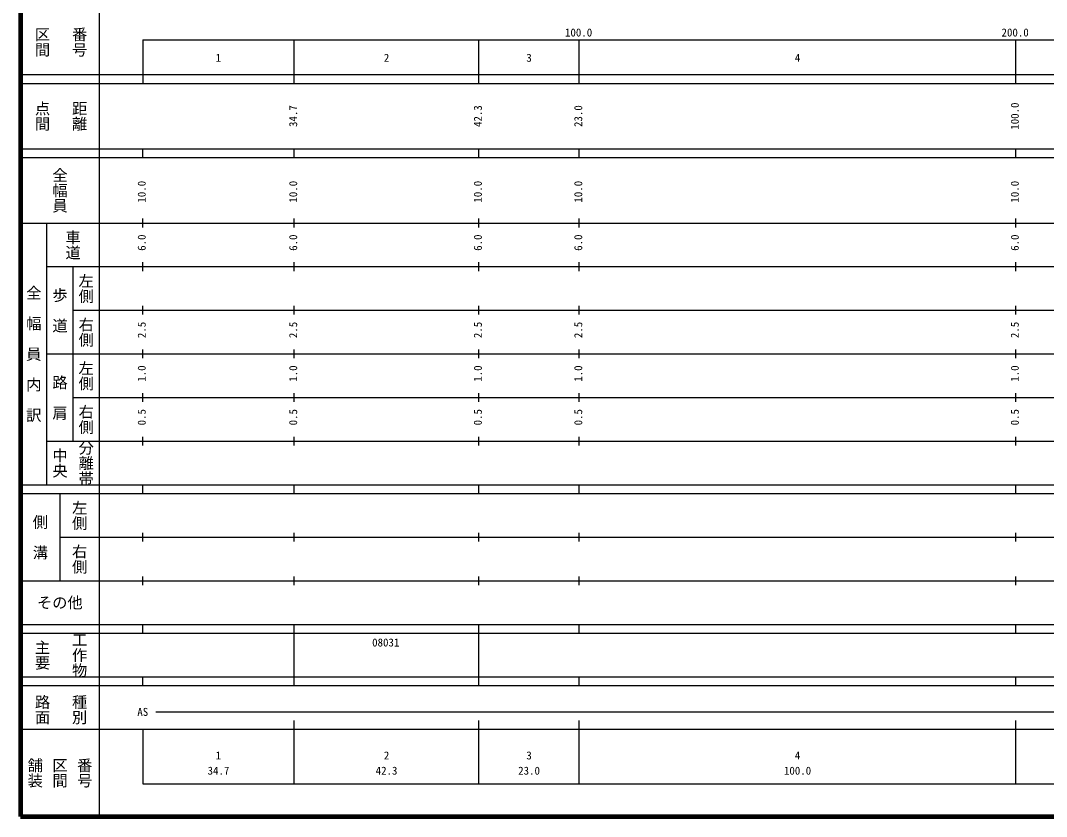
# Model space of a CAD drawing. Units: millimetres on the paper, enlarged 1000 times. Extents: x 40000 to 680000, y 20000 to 380000.
# Drawn here: x 40000 to 275024, y 20000 to 202409 of the extents above; entities that cross this region are included whole.
import ezdxf
from ezdxf.enums import TextEntityAlignment as Align

# ---------------------------------------------------------------- set-up
doc = ezdxf.new("R2010")
doc.units = ezdxf.units.MM
doc.header["$LTSCALE"] = 1000
doc.layers.add('M-TTL', color=2, linetype='Continuous', lineweight=140)
doc.layers.add('M-TTL-BAND', color=7, linetype='Continuous', lineweight=25)
doc.styles.add('@ＭＳ ゴシック', font='')
doc.styles.add('ＭＳ ゴシック', font='')
doc.styles.get('@ＭＳ ゴシック').set_extended_font_data('@MS Gothic')
doc.styles.get('ＭＳ ゴシック').set_extended_font_data('MS Gothic')

msp = doc.modelspace()

# ---------------------------------------------------------------- linework, layer by layer
at = {"layer": 'M-TTL'}
for p, q in [((40000, 380000), (40000, 20000)), ((40000, 20000), (680000, 20000))]:
    msp.add_line(p, q, dxfattribs=at)
at = {"layer": 'M-TTL-BAND'}
for p, q in [((58000, 370000), (58000, 20000)), ((68000, 198000), (579000, 198000)), ((68000, 198000), (68000, 188000)), ((102700, 188000), (102700, 198000)), ((145000, 188000), (145000, 198000)), ((168000, 188000), (168000, 198000)), ((268000, 188000), (268000, 198000)), ((40000, 190000), (579000, 190000)), ((40000, 188000), (579000, 188000)), ((40000, 173000), (579000, 173000)), ((68000, 171000), (68000, 173000)), ((102700, 171000), (102700, 173000)), ((145000, 171000), (145000, 173000)), ((168000, 171000), (168000, 173000)), ((268000, 171000), (268000, 173000)), ((40000, 171000), (579000, 171000)), ((40000, 156000), (579000, 156000)), ((46000, 96000), (46000, 156000)), ((68000, 155000), (68000, 157000)), ((102700, 155000), (102700, 157000)), ((145000, 155000), (145000, 157000)), ((168000, 155000), (168000, 157000)), ((268000, 155000), (268000, 157000)), ((46000, 146000), (579000, 146000)), ((52000, 146000), (52000, 106000)), ((68000, 145000), (68000, 147000)), ((102700, 145000), (102700, 147000)), ((145000, 145000), (145000, 147000)), ((168000, 145000), (168000, 147000)), ((268000, 145000), (268000, 147000)), ((68000, 135000), (68000, 137000)), ((102700, 135000), (102700, 137000)), ((145000, 135000), (145000, 137000)), ((168000, 135000), (168000, 137000)), ((268000, 135000), (268000, 137000)), ((52000, 136000), (579000, 136000)), ((68000, 125000), (68000, 127000)), ((102700, 125000), (102700, 127000)), ((145000, 125000), (145000, 127000)), ((168000, 125000), (168000, 127000)), ((268000, 125000), (268000, 127000)), ((46000, 126000), (579000, 126000)), ((52000, 116000), (579000, 116000)), ((68000, 115000), (68000, 117000)), ((102700, 115000), (102700, 117000)), ((145000, 115000), (145000, 117000)), ((168000, 115000), (168000, 117000)), ((268000, 115000), (268000, 117000)), ((46000, 106000), (579000, 106000)), ((68000, 105000), (68000, 107000)), ((102700, 105000), (102700, 107000)), ((145000, 105000), (145000, 107000)), ((168000, 105000), (168000, 107000)), ((268000, 105000), (268000, 107000)), ((40000, 96000), (579000, 96000)), ((68000, 94000), (68000, 96000)), ((102700, 94000), (102700, 96000)), ((145000, 94000), (145000, 96000)), ((168000, 94000), (168000, 96000)), ((268000, 94000), (268000, 96000)), ((40000, 94000), (579000, 94000)), ((49000, 94000), (49000, 74000)), ((68000, 83000), (68000, 85000)), ((102700, 83000), (102700, 85000)), ((145000, 83000), (145000, 85000)), ((168000, 83000), (168000, 85000)), ((268000, 83000), (268000, 85000)), ((49000, 84000), (579000, 84000)), ((40000, 74000), (579000, 74000)), ((68000, 73000), (68000, 75000)), ((102700, 73000), (102700, 75000)), ((145000, 73000), (145000, 75000)), ((168000, 73000), (168000, 75000)), ((268000, 73000), (268000, 75000)), ((40000, 64000), (579000, 64000)), ((68000, 62000), (68000, 64000)), ((102700, 62000), (102700, 64000)), ((145000, 62000), (145000, 64000)), ((168000, 62000), (168000, 64000)), ((268000, 62000), (268000, 64000)), ((40000, 62000), (579000, 62000)), ((102700, 52000), (102700, 62000)), ((145000, 52000), (145000, 62000)), ((40000, 52000), (579000, 52000)), ((68000, 50000), (68000, 52000)), ((102700, 50000), (102700, 52000)), ((145000, 50000), (145000, 52000)), ((168000, 50000), (168000, 52000)), ((268000, 50000), (268000, 52000)), ((40000, 50000), (579000, 50000)), ((71000, 44000), (565000, 44000)), ((40000, 40000), (579000, 40000)), ((68000, 40000), (68000, 27500)), ((102700, 27500), (102700, 42000)), ((145000, 27500), (145000, 42000)), ((168000, 27500), (168000, 42000)), ((268000, 27500), (268000, 42000)), ((68000, 27500), (579000, 27500))]:
    msp.add_line(p, q, dxfattribs=at)

# ---------------------------------------------------------------- texts
at = {"layer": 'M-TTL-BAND', "style": '@ＭＳ ゴシック'}
for s, p in [('区間', (45000, 197500)), ('番号', (53500, 197500)), ('点間', (45000, 180500)), ('距離', (53500, 180500)), ('全幅員', (49000, 163500)), ('車道', (52000, 151000)), ('左側', (55000, 141000)), ('全\u3000幅\u3000員\u3000内\u3000訳', (43000, 126000)), ('歩\u3000道', (49000, 136000)), ('右側', (55000, 131000)), ('左側', (55000, 121000)), ('路\u3000肩', (49000, 116000)), ('右側', (55000, 111000)), ('分離帯', (55000, 101000)), ('中央', (49000, 101000)), ('左側', (53500, 89000)), ('側\u3000溝', (44500, 84000)), ('右側', (53500, 79000)), ('工作物', (53500, 57000)), ('主要', (45000, 57000)), ('路面', (45000, 44500)), ('種別', (53500, 44500)), ('舗装', (43333, 30000)), ('区間', (49000, 30000)), ('番号', (54667, 30000))]:
    msp.add_text(s, height=2566, rotation=270, dxfattribs=at).set_placement(p, align=Align.MIDDLE_CENTER)
at = {"layer": 'M-TTL-BAND', "style": 'ＭＳ ゴシック'}
for s, p in [('100.0', (167844, 198195)), ('200.0', (267844, 198195)), ('1', (85350, 192405)), ('2', (123850, 192405)), ('3', (156500, 192405)), ('4', (218000, 192405)), ('AS', (68000, 42500)), ('1', (85350, 32523)), ('2', (123850, 32523)), ('3', (156500, 32523)), ('4', (218000, 32523)), ('34.7', (85350, 29033)), ('42.3', (123850, 29033)), ('23.0', (156500, 29033)), ('100.0', (218000, 29033))]:
    msp.add_text(s, height=1833, dxfattribs=at).set_placement(p, align=Align.BOTTOM_CENTER)
for s, p in [('100.0', (269223, 180500)), ('34.7', (103923, 180500)), ('42.3', (146223, 180500)), ('23.0', (169223, 180500)), ('10.0', (69223, 163174)), ('10.0', (103923, 163174)), ('10.0', (146223, 163174)), ('10.0', (169223, 163174)), ('10.0', (269223, 163174)), ('6.0', (69223, 151500)), ('6.0', (103923, 151500)), ('6.0', (146223, 151500)), ('6.0', (169223, 151500)), ('6.0', (269223, 151500)), ('2.5', (69223, 131500)), ('2.5', (103923, 131500)), ('2.5', (146223, 131500)), ('2.5', (169223, 131500)), ('2.5', (269223, 131500)), ('1.0', (69223, 121500)), ('1.0', (103923, 121500)), ('1.0', (146223, 121500)), ('1.0', (169223, 121500)), ('1.0', (269223, 121500)), ('0.5', (69223, 111500)), ('0.5', (103923, 111500)), ('0.5', (146223, 111500)), ('0.5', (169223, 111500)), ('0.5', (269223, 111500))]:
    msp.add_text(s, height=1833, rotation=90, dxfattribs=at).set_placement(p, align=Align.BOTTOM_CENTER)
msp.add_text('その他', height=2566, dxfattribs=at).set_placement((49000, 69000), align=Align.MIDDLE_CENTER)
msp.add_text('08031', height=1833, dxfattribs=at).set_placement((120548, 58405), align=Align.BOTTOM_LEFT)

doc.saveas('drawing.dxf')
